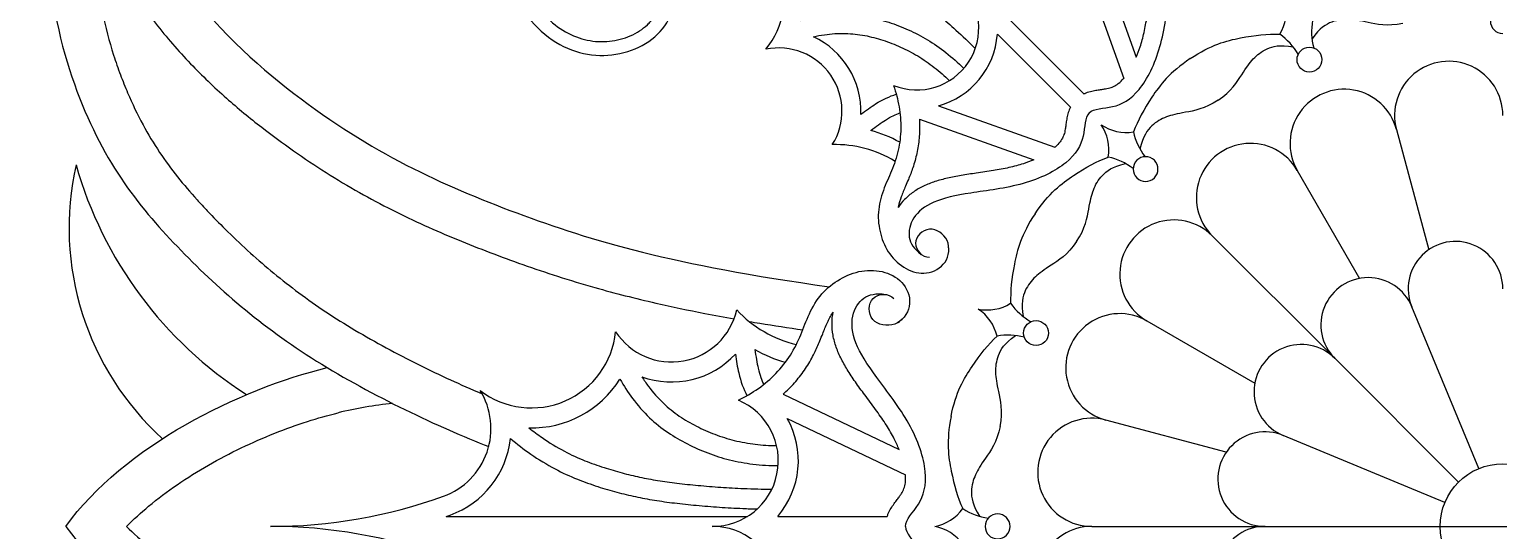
# Model space of a CAD drawing. Header units: millimetres. Extents: x -100 to 543, y -110 to 100.
# Drawn here: x -99.6 to -0.3, y -0.3 to 33.6 of the extents above; entities that cross this region are included whole.
import ezdxf

# ---------------------------------------------------------------- set-up
doc = ezdxf.new("R2010")
doc.units = ezdxf.units.MM
doc.header["$MEASUREMENT"] = 0
doc.layers.add('Layer 03', color=5, linetype='Continuous')

msp = doc.modelspace()

# ---------------------------------------------------------------- linework, layer by layer
at = {"layer": 'Layer 03'}
for p, q in [((-27.532, 39.449), (-24.791, 31.719)), ((-28.431, 38.166), (-25.638, 30.288)), ((-33.275, 34.177), (-28.339, 29.241)), ((-34.177, 33.275), (-29.241, 28.339)), ((-38.166, 28.431), (-30.288, 25.638)), ((-39.449, 27.532), (-31.719, 24.791)), ((-7.193, 26.845), (-5.012, 18.704)), ((-13.896, 24.068), (-9.682, 16.77)), ((-11.365, 11.365), (-19.652, 19.652)), ((-1.621, 3.915), (-6.151, 14.849)), ((-24.068, 13.896), (-16.77, 9.682)), ((-11.365, 11.365), (-2.996, 2.996)), ((-48.674, 8.931), (-40.827, 5.192)), ((-48.387, 7.296), (-40.389, 3.485)), ((-18.704, 5.012), (-26.845, 7.193)), ((-3.915, 1.621), (-14.849, 6.151)), ((-71.441, 0.676), (-51.075, 0.676)), ((-49.027, 0.676), (-41.629, 0.676)), ((-27.792, 0), (-16.072, 0)), ((-16.072, 0), (-4.237, 0)), ((-4.237, 0), (4.237, 0))]:
    msp.add_line(p, q, dxfattribs=at)
for centre, radius in [((-13.074, 31.564), 0.841), ((-31.564, 13.074), 0.841), ((0, 0), 4.237)]:
    msp.add_circle(centre, radius, dxfattribs=at)
for centre, radius, start, end in [((-53.995, 35.678), 5.392, 320.66778, 82.47632), ((-39.629, 33.7), 4.192, 248.05443, 45.28575), ((-17.62, 34.865), 2.986, 327.98382, 12.01618), ((0, 34.165), 0.841, 90, 270), ((-8.681, 33.454), 4.25, 169.85994, 195), ((-48.956, 28.081), 5.545, 357.73213, 65.04647), ((-39.629, 33.7), 5.469, 285.5174, 355.53713), ((-17.517, 29.794), 4.25, 30, 55.14006), ((-48.956, 28.081), 4.269, 327.88863, 101.74558), ((-3.659, 27.792), 3.659, 0, 195), ((-10.727, 25.898), 3.659, 15, 210), ((-25.468, 29.621), 2.986, 235.48382, 279.51618), ((-29.621, 25.468), 2.986, 350.48382, 34.51618), ((-45.103, 18.155), 8.937, 61.10107, 74.63926), ((-20.823, 27.586), 4.25, 192.35994, 217.5), ((-17.065, 22.239), 3.659, 30, 225), ((-45.103, 18.155), 7.66, 58.46417, 91.7707), ((-27.586, 20.823), 4.25, 52.5, 77.64006), ((-24.158, 24.158), 0.841, 315, 135), ((-77.655, 20.21), 19.299, 167.30728, 227.73362), ((-70.207, 31.893), 27.308, 195.81545, 237.3142), ((-24.158, 24.158), 0.841, 135, 315), ((-22.239, 17.065), 3.659, 45, 240), ((-45.103, 18.155), 7.66, 3.72301, 7.09754), ((-3.197, 16.073), 3.197, 359.99966, 202.5), ((-9.104, 13.626), 3.197, 22.5, 225.00034), ((-34.865, 17.62), 2.986, 257.98382, 302.01618), ((-29.794, 17.517), 4.25, 214.85994, 240), ((-56.21, 15.643), 4.524, 213.25442, 347.11137), ((-45.885, 20.195), 8.119, 223.2293, 256.53583), ((-45.885, 20.195), 8.119, 307.90246, 311.27699), ((-37.112, 12.194), 2.986, 12.98382, 57.01618), ((-25.898, 10.727), 3.659, 60, 255), ((-65.679, 13.727), 5.714, 232.52368, 354.33222), ((-33.454, 8.681), 4.25, 75, 100.14006), ((-45.885, 20.195), 9.471, 240.36074, 253.89893), ((-13.626, 9.104), 3.197, 44.99966, 247.5), ((-56.21, 15.643), 5.876, 249.95353, 317.26787), ((-65.679, 13.727), 7.067, 268.60988, 327.75266), ((-73.285, 6.619), 4.865, 289.8254, 31.92945), ((-72.44, -18.304), 26.745, 95.64946, 103.64138), ((-53.432, 4.443), 4.443, 269.71425, 66.94557), ((-53.432, 4.443), 5.796, 319.46287, 29.4826), ((-27.792, 3.659), 3.659, 75, 270), ((-16.073, 3.197), 3.197, 67.5, 270.00034), ((-73.285, 6.619), 6.217, 289.8254, 353.7146), ((-83.326, 34.47), 34.47, 270, 289.82536), ((-38.954, 2.936), 2.986, 280.48382, 324.51618), ((-34.23, 4.782), 4.25, 237.35994, 262.5), ((-83.326, -34.47), 34.47, 70.17464, 90), ((-83.326, 34.47), 35.823, 289.37534, 289.82536), ((-53.432, -4.443), 4.443, 293.05443, 90.28575), ((-38.954, -2.936), 2.986, 35.48382, 79.51618), ((-34.165, 0), 0.841, 0, 180), ((-34.165, 0), 0.841, 180, 360), ((-27.792, -3.659), 3.659, 90, 285), ((-16.073, -3.197), 3.197, 89.99966, 292.5)]:
    msp.add_arc(centre, radius, start, end, dxfattribs=at)
for points in [[(-95.41, 50.889), (-99.635, 42.224), (-97.202, 27.849), (-89.891, 18.669), (-81.004, 10.965), (-71.922, 6.702), (-68.575, 5.401)], [(-95.41, 50.889), (-92.755, 39.174), (-81.245, 27.419), (-67.014, 20.916), (-56.144, 17.683), (-45.553, 16.201)], [(-27.963, 27.963), (-27.643, 28.282), (-26.373, 28.192), (-24.547, 29.194), (-23.001, 32.312), (-22.559, 36.205), (-22.016, 38.659), (-20.906, 40.004), (-19.501, 40.296), (-18.769, 39.836), (-18.394, 39.327)], [(-6.762, 33.994), (-7.818, 33.784), (-9.292, 34.137), (-10.418, 34.335), (-11.544, 34.203), (-12.372, 33.706), (-12.903, 32.96)], [(-21.136, 31.633), (-19.741, 32.565), (-17.638, 33.121), (-15.905, 33.308), (-15.088, 33.282)], [(-19.256, 28.819), (-18.361, 29.417), (-17.568, 30.709), (-16.912, 31.645), (-16.022, 32.348), (-15.085, 32.582), (-14.182, 32.43)], [(-21.136, 31.633), (-22.531, 30.701), (-23.85, 28.97), (-24.686, 27.441), (-24.975, 26.676)], [(-41.196, 29.812), (-41.039, 29.343), (-40.788, 28.385), (-40.662, 26.902), (-40.834, 25.421), (-41.317, 24.013), (-41.921, 22.76), (-42.321, 21.236), (-42.134, 19.746), (-41.548, 18.364), (-40.404, 17.321), (-38.961, 16.954), (-37.517, 17.705), (-37.291, 19.436), (-38.802, 20.493), (-40.161, 19.175), (-39.266, 18.174), (-38.759, 18.209)], [(-42.412, 28.564), (-41.921, 28.867), (-41.462, 29.087), (-41.015, 29.216)], [(-19.256, 28.819), (-20.151, 28.221), (-21.649, 27.982), (-22.765, 27.735), (-23.754, 27.181), (-24.329, 26.406), (-24.534, 25.513)], [(-43.415, 27.862), (-43.066, 28.132), (-42.733, 28.366), (-42.412, 28.564)], [(-41.741, 27.478), (-41.37, 27.707), (-41.042, 27.865), (-40.768, 27.956)], [(-27.963, 27.963), (-28.282, 27.643), (-28.192, 26.373), (-29.194, 24.547), (-32.312, 23.001), (-36.205, 22.559), (-38.659, 22.016), (-40.004, 20.906), (-40.296, 19.501), (-39.836, 18.769), (-39.327, 18.394)], [(-42.736, 26.773), (-42.378, 27.055), (-42.045, 27.29), (-41.741, 27.478)], [(-31.633, 21.136), (-30.701, 22.531), (-28.97, 23.85), (-27.441, 24.686), (-26.676, 24.975)], [(-28.819, 19.256), (-28.221, 20.151), (-27.982, 21.649), (-27.735, 22.765), (-27.181, 23.754), (-26.406, 24.329), (-25.513, 24.534)], [(-31.633, 21.136), (-32.565, 19.741), (-33.121, 17.638), (-33.308, 15.905), (-33.282, 15.088)], [(-28.819, 19.256), (-29.417, 18.361), (-30.709, 17.568), (-31.645, 16.912), (-32.348, 16.022), (-32.582, 15.085), (-32.43, 14.182)], [(-51.692, 8.532), (-51.223, 8.765), (-50.317, 9.295), (-49.111, 10.312), (-48.13, 11.55), (-47.437, 12.967), (-46.951, 14.359), (-46.108, 15.801), (-44.852, 16.777), (-43.377, 17.374), (-41.738, 17.299), (-40.381, 16.492), (-39.862, 14.847), (-40.989, 13.381), (-42.914, 13.72), (-42.944, 15.727), (-41.524, 15.806), (-41.17, 15.4)], [(-40.389, 0), (-40.389, 0.478), (-39.37, 1.363), (-38.753, 3.482), (-39.93, 6.978), (-42.516, 10.226), (-43.949, 12.472), (-44.124, 14.312), (-43.29, 15.583), (-42.397, 15.787), (-41.735, 15.688)], [(-50.569, 11.963), (-50.512, 11.483), (-50.439, 11.057), (-50.352, 10.689)], [(-37.313, 7.422), (-36.986, 9.067), (-35.892, 10.948), (-34.799, 12.306), (-34.203, 12.865)], [(-33.994, 6.762), (-33.784, 7.818), (-34.137, 9.292), (-34.335, 10.418), (-34.203, 11.544), (-33.706, 12.372), (-32.96, 12.903)], [(-51.894, 11.656), (-51.834, 11.192), (-51.76, 10.767), (-51.668, 10.378)], [(-97.177, 0), (-93.233, 5.445), (-85.443, 9.291), (-79.488, 10.736)], [(-51.668, 10.378), (-51.527, 9.783), (-51.348, 9.274), (-51.11, 8.843)], [(-50.352, 10.689), (-50.245, 10.239), (-50.117, 9.875), (-49.981, 9.601)], [(-37.313, 7.422), (-37.641, 5.777), (-37.349, 3.62), (-36.859, 1.948), (-36.523, 1.203)], [(-33.994, 6.762), (-34.204, 5.706), (-35.094, 4.478), (-35.709, 3.514), (-36.017, 2.423), (-35.875, 1.468), (-35.389, 0.693)], [(-97.177, 0), (-93.233, -5.445), (-85.443, -9.291), (-79.488, -10.736)], [(-40.389, 0), (-40.389, -0.478), (-39.37, -1.363), (-38.753, -3.482), (-39.93, -6.978), (-42.516, -10.226), (-43.949, -12.472), (-44.124, -14.312), (-43.29, -15.583), (-42.397, -15.787), (-41.735, -15.688)]]:
    msp.add_open_spline(points, degree=3, dxfattribs=at)
for points, knots in [([(-50.416, 44.849), (-50.829, 45.285), (-51.618, 46.042), (-52.838, 46.935), (-53.989, 47.521), (-55.142, 47.875), (-56.688, 48.097), (-58.658, 48.068), (-60.937, 47.591), (-62.709, 46.847), (-63.968, 46.043), (-64.793, 45.344), (-65.5, 44.542), (-66.069, 43.628), (-66.489, 42.609), (-66.769, 41.515), (-66.899, 40.379), (-66.882, 39.244), (-66.71, 38.143), (-66.289, 36.776), (-65.628, 35.549), (-64.782, 34.527), (-63.911, 33.726), (-62.716, 33.032), (-61.171, 32.702), (-59.677, 32.865), (-58.564, 33.338), (-57.922, 33.832), (-57.622, 34.143), (-57.234, 34.638), (-56.922, 35.304), (-56.763, 36.098), (-56.73, 36.803), (-56.89, 37.564), (-57.289, 38.148), (-57.635, 38.413), (-57.837, 38.522), (-58.161, 38.652), (-58.578, 38.711), (-59.051, 38.663), (-59.391, 38.576), (-59.685, 38.445), (-59.926, 38.275), (-60.115, 38.068), (-60.267, 37.804), (-60.335, 37.6), (-60.363, 37.487)], [0, 0, 0, 0, 0.865379, 1.573515, 2.174194, 2.721145, 3.305345, 4.422124, 5.54741, 6.648207, 7.178909, 7.695878, 8.204267, 8.714409, 9.243038, 9.787838, 10.339492, 10.88714, 11.420965, 11.942765, 12.94439, 13.412998, 13.850796, 14.646785, 15.381826, 16.099532, 16.788124, 17.107519, 17.2596, 17.410425, 18.013353, 18.304507, 18.574582, 19.029043, 19.40571, 19.573643, 19.65402, 19.735527, 20.077009, 20.251643, 20.419087, 20.580755, 20.713726, 20.84242, 20.98275, 21.150767, 21.150767, 21.150767, 21.150767]), ([(-24.791, 31.719), (-24.692, 31.949), (-24.546, 32.338), (-24.377, 32.9), (-24.214, 33.576), (-24.048, 34.48), (-23.894, 35.561), (-23.739, 36.6), (-23.558, 37.535), (-23.332, 38.39), (-23.029, 39.17), (-22.63, 39.866), (-22.143, 40.45), (-21.76, 40.762), (-21.563, 40.891)], [2.692838, 2.692838, 2.692838, 2.692838, 3.074438, 3.327447, 3.589283, 4.136958, 4.730649, 5.259117, 5.741117, 6.185658, 6.609558, 7.016125, 7.407207, 7.766971, 7.766971, 7.766971, 7.766971]), ([(-95.091, 40.417), (-95.107, 40.164), (-95.143, 39.339), (-95.116, 37.438), (-94.776, 34.811), (-94.123, 32.355), (-93.497, 30.559), (-92.867, 28.975), (-92.019, 27.202), (-90.877, 25.308), (-89.641, 23.625), (-88.531, 22.332), (-87.444, 21.164), (-85.83, 19.509), (-83.851, 17.694), (-81.622, 15.93), (-79.813, 14.64), (-77.858, 13.397), (-75.773, 12.206), (-73.615, 11.076), (-71.465, 10.039), (-69.933, 9.355), (-69.13, 9.014), (-69.026, 8.97)], [4.563809, 4.563809, 4.563809, 4.563809, 4.929294, 5.753387, 7.302885, 8.738113, 9.411518, 10.043608, 11.196078, 12.241392, 13.229047, 14.203332, 14.696914, 15.529713, 17.535589, 18.56403, 19.62675, 20.738054, 21.903658, 23.088153, 24.249081, 25.344422, 25.506961, 25.506961, 25.506961, 25.506961]), ([(-95.091, 40.417), (-94.558, 39.327), (-93.344, 37.119), (-91.216, 34.056), (-88.834, 31.309), (-86.404, 28.984), (-83.367, 26.493), (-80.355, 24.371), (-77.362, 22.58), (-74.426, 21.013), (-71.467, 19.682), (-68.497, 18.517), (-66.243, 17.687), (-63.88, 16.886), (-60.885, 15.981), (-57.563, 15.141), (-54.412, 14.481), (-52.646, 14.154), (-51.981, 14.036)], [4.983455, 4.983455, 4.983455, 4.983455, 6.731978, 8.61219, 10.352835, 11.966448, 13.457592, 16.01243, 17.2723, 18.484339, 20.809834, 21.945295, 23.084034, 24.272073, 25.543282, 27.59361, 29.210863, 30.183659, 30.183659, 30.183659, 30.183659]), ([(-49.396, 40.506), (-49.051, 40.465), (-48.157, 40.334), (-46.809, 40.012), (-45.429, 39.504), (-44.246, 38.934), (-43.175, 38.354), (-42.174, 37.741), (-41.196, 37.067), (-40.194, 36.306), (-39.145, 35.457), (-38.062, 34.533), (-36.892, 33.486), (-36.1, 32.738), (-35.671, 32.317)], [0.484042, 0.484042, 0.484042, 0.484042, 1.01493, 1.864338, 2.597499, 3.257895, 3.870438, 4.457152, 5.051002, 5.684642, 6.378715, 7.113463, 7.860402, 8.77753, 8.77753, 8.77753, 8.77753]), ([(-67.809, 39.46), (-67.79, 39.1), (-67.521, 36.694), (-65.245, 32.868), (-60.76, 31.277), (-56.444, 33.074), (-55.357, 37.195), (-57.134, 39.73), (-59.974, 39.693), (-61.055, 38.592), (-61.272, 37.712)], [9.454597, 9.454597, 9.454597, 9.454597, 9.884456, 12.355569, 14.826683, 17.297797, 19.768911, 22.240025, 24.711139, 27.182253, 27.182253, 27.182253, 27.182253]), ([(-47.492, 34.206), (-47.02, 34.335), (-46.002, 34.553), (-44.457, 34.654), (-42.93, 34.486), (-41.522, 34.111), (-40.178, 33.596), (-38.876, 32.916), (-37.614, 32.043), (-36.832, 31.346), (-36.451, 30.966)], [0.208596, 0.208596, 0.208596, 0.208596, 0.955558, 1.796508, 2.565276, 3.295017, 4.018948, 4.761326, 5.535649, 6.358455, 6.358455, 6.358455, 6.358455]), ([(-46.616, 33.108), (-46.371, 33.163), (-45.654, 33.296), (-44.487, 33.372), (-43.153, 33.226), (-41.909, 32.891), (-40.706, 32.432), (-39.537, 31.821), (-38.43, 31.055), (-37.748, 30.452), (-37.425, 30.134)], [0.472468, 0.472468, 0.472468, 0.472468, 0.855833, 1.587352, 2.251892, 2.899111, 3.551937, 4.216816, 4.911491, 5.604758, 5.604758, 5.604758, 5.604758]), ([(-28.339, 29.241), (-28.282, 29.269), (-28.106, 29.348), (-27.807, 29.441), (-27.454, 29.506), (-27.144, 29.548), (-26.883, 29.583), (-26.615, 29.633), (-26.313, 29.734), (-25.964, 29.951), (-25.751, 30.158), (-25.641, 30.285), (-25.638, 30.288)], [0.33091, 0.33091, 0.33091, 0.33091, 0.427603, 0.624905, 0.808647, 0.97468, 1.10369, 1.211206, 1.39115, 1.586886, 1.835648, 1.842935, 1.842935, 1.842935, 1.842935]), ([(-29.241, 28.339), (-29.269, 28.282), (-29.348, 28.106), (-29.441, 27.807), (-29.506, 27.454), (-29.548, 27.144), (-29.583, 26.883), (-29.633, 26.615), (-29.734, 26.313), (-29.951, 25.964), (-30.158, 25.751), (-30.285, 25.641), (-30.288, 25.638)], [0.33091, 0.33091, 0.33091, 0.33091, 0.427603, 0.624905, 0.808647, 0.97468, 1.10369, 1.211206, 1.39115, 1.586886, 1.835648, 1.842935, 1.842935, 1.842935, 1.842935]), ([(-39.449, 27.532), (-39.444, 27.446), (-39.426, 27.018), (-39.448, 26.244), (-39.602, 25.226), (-39.866, 24.295), (-40.147, 23.563), (-40.428, 22.92), (-40.688, 22.318), (-40.836, 21.828), (-40.888, 21.58), (-40.891, 21.563)], [1.399256, 1.399256, 1.399256, 1.399256, 1.530025, 2.054068, 2.581376, 3.099211, 3.530397, 3.778289, 4.172226, 4.532204, 4.558343, 4.558343, 4.558343, 4.558343]), ([(-31.719, 24.791), (-31.949, 24.692), (-32.338, 24.546), (-32.9, 24.377), (-33.576, 24.214), (-34.48, 24.048), (-35.561, 23.894), (-36.6, 23.739), (-37.535, 23.558), (-38.39, 23.332), (-39.17, 23.029), (-39.866, 22.63), (-40.45, 22.143), (-40.762, 21.76), (-40.891, 21.563)], [2.692838, 2.692838, 2.692838, 2.692838, 3.074438, 3.327447, 3.589283, 4.136958, 4.730649, 5.259117, 5.741117, 6.185658, 6.609558, 7.016125, 7.407207, 7.766971, 7.766971, 7.766971, 7.766971]), ([(-48.674, 8.931), (-48.607, 8.991), (-48.272, 9.298), (-47.708, 9.895), (-47.061, 10.774), (-46.561, 11.669), (-46.223, 12.428), (-45.951, 13.121), (-45.695, 13.767), (-45.438, 14.245), (-45.292, 14.469), (-45.282, 14.484)], [1.399256, 1.399256, 1.399256, 1.399256, 1.530025, 2.054068, 2.581376, 3.099211, 3.530397, 3.778289, 4.172226, 4.532204, 4.558343, 4.558343, 4.558343, 4.558343]), ([(-40.827, 5.192), (-40.925, 5.438), (-41.107, 5.839), (-41.402, 6.387), (-41.786, 7.016), (-42.339, 7.818), (-43.034, 8.744), (-43.697, 9.638), (-44.262, 10.474), (-44.733, 11.285), (-45.091, 12.096), (-45.313, 12.916), (-45.386, 13.719), (-45.333, 14.24), (-45.282, 14.484)], [2.692838, 2.692838, 2.692838, 2.692838, 3.074438, 3.327447, 3.589283, 4.136958, 4.730649, 5.259117, 5.741117, 6.185658, 6.609558, 7.016125, 7.407207, 7.766971, 7.766971, 7.766971, 7.766971]), ([(-50.96, 13.858), (-50.72, 13.818), (-49.515, 13.616), (-48.308, 13.429), (-47.34, 13.286)], [30.681761, 30.681761, 30.681761, 30.681761, 31.03314, 32.443288, 32.443288, 32.443288, 32.443288]), ([(-59.703, 9.956), (-59.446, 9.506), (-58.847, 8.58), (-57.765, 7.346), (-56.494, 6.328), (-55.158, 5.554), (-53.765, 4.932), (-52.279, 4.466), (-50.68, 4.175), (-49.572, 4.111), (-49.001, 4.11)], [0.208596, 0.208596, 0.208596, 0.208596, 0.955558, 1.796508, 2.565276, 3.295017, 4.018948, 4.761326, 5.535649, 6.358455, 6.358455, 6.358455, 6.358455]), ([(-58.224, 10.123), (-58.082, 9.899), (-57.644, 9.261), (-56.827, 8.33), (-55.717, 7.44), (-54.534, 6.758), (-53.289, 6.201), (-51.954, 5.783), (-50.551, 5.527), (-49.588, 5.468), (-49.107, 5.463)], [0.472468, 0.472468, 0.472468, 0.472468, 0.855833, 1.587352, 2.251892, 2.899111, 3.551937, 4.216816, 4.911491, 5.604758, 5.604758, 5.604758, 5.604758]), ([(-93.061, 0), (-92.589, 0.478), (-91.494, 1.475), (-89.642, 2.862), (-87.539, 4.174), (-85.331, 5.328), (-83.093, 6.31), (-80.901, 7.1), (-79.45, 7.515), (-78.747, 7.686)], [1.1651, 1.1651, 1.1651, 1.1651, 2.133301, 3.298085, 4.497513, 5.70406, 6.888159, 8.018653, 9.061593, 9.061593, 9.061593, 9.061593]), ([(-65.851, 6.662), (-65.562, 6.434), (-64.794, 5.862), (-63.542, 5.094), (-62.128, 4.44), (-60.813, 3.981), (-59.577, 3.613), (-58.367, 3.322), (-57.129, 3.095), (-55.808, 2.914), (-54.385, 2.764), (-52.881, 2.645), (-51.22, 2.552), (-50.066, 2.52), (-49.43, 2.513)], [0.484042, 0.484042, 0.484042, 0.484042, 1.01493, 1.864338, 2.597499, 3.257895, 3.870438, 4.457152, 5.051002, 5.684642, 6.378715, 7.113463, 7.860402, 8.77753, 8.77753, 8.77753, 8.77753]), ([(-67.105, 5.939), (-66.663, 5.57), (-65.696, 4.829), (-64.182, 3.899), (-62.647, 3.19), (-61.237, 2.695), (-59.926, 2.306), (-58.65, 2), (-57.35, 1.76), (-55.977, 1.571), (-54.512, 1.417), (-52.972, 1.295), (-51.598, 1.219), (-50.743, 1.188), (-50.417, 1.179)], [0.259647, 0.259647, 0.259647, 0.259647, 1.089009, 2.014913, 2.816551, 3.52291, 4.167498, 4.788256, 5.414, 6.073216, 6.786271, 7.537266, 8.299757, 8.770286, 8.770286, 8.770286, 8.770286]), ([(-41.629, 0.676), (-41.607, 0.74), (-41.534, 0.93), (-41.38, 1.225), (-41.165, 1.538), (-40.964, 1.802), (-40.794, 2.024), (-40.63, 2.262), (-40.48, 2.563), (-40.381, 2.988), (-40.376, 3.303), (-40.389, 3.48), (-40.389, 3.485)], [0.33091, 0.33091, 0.33091, 0.33091, 0.427603, 0.624905, 0.808647, 0.97468, 1.10369, 1.211206, 1.39115, 1.586886, 1.835648, 1.842935, 1.842935, 1.842935, 1.842935]), ([(-93.061, 0), (-92.589, -0.478), (-91.494, -1.475), (-89.642, -2.862), (-87.539, -4.174), (-85.331, -5.328), (-83.093, -6.31), (-80.901, -7.1), (-79.45, -7.515), (-78.747, -7.686)], [1.1651, 1.1651, 1.1651, 1.1651, 2.133301, 3.298085, 4.497513, 5.70406, 6.888159, 8.018653, 9.061593, 9.061593, 9.061593, 9.061593])]:
    msp.add_open_spline(points, degree=3, knots=knots, dxfattribs=at)

doc.saveas('drawing.dxf')
